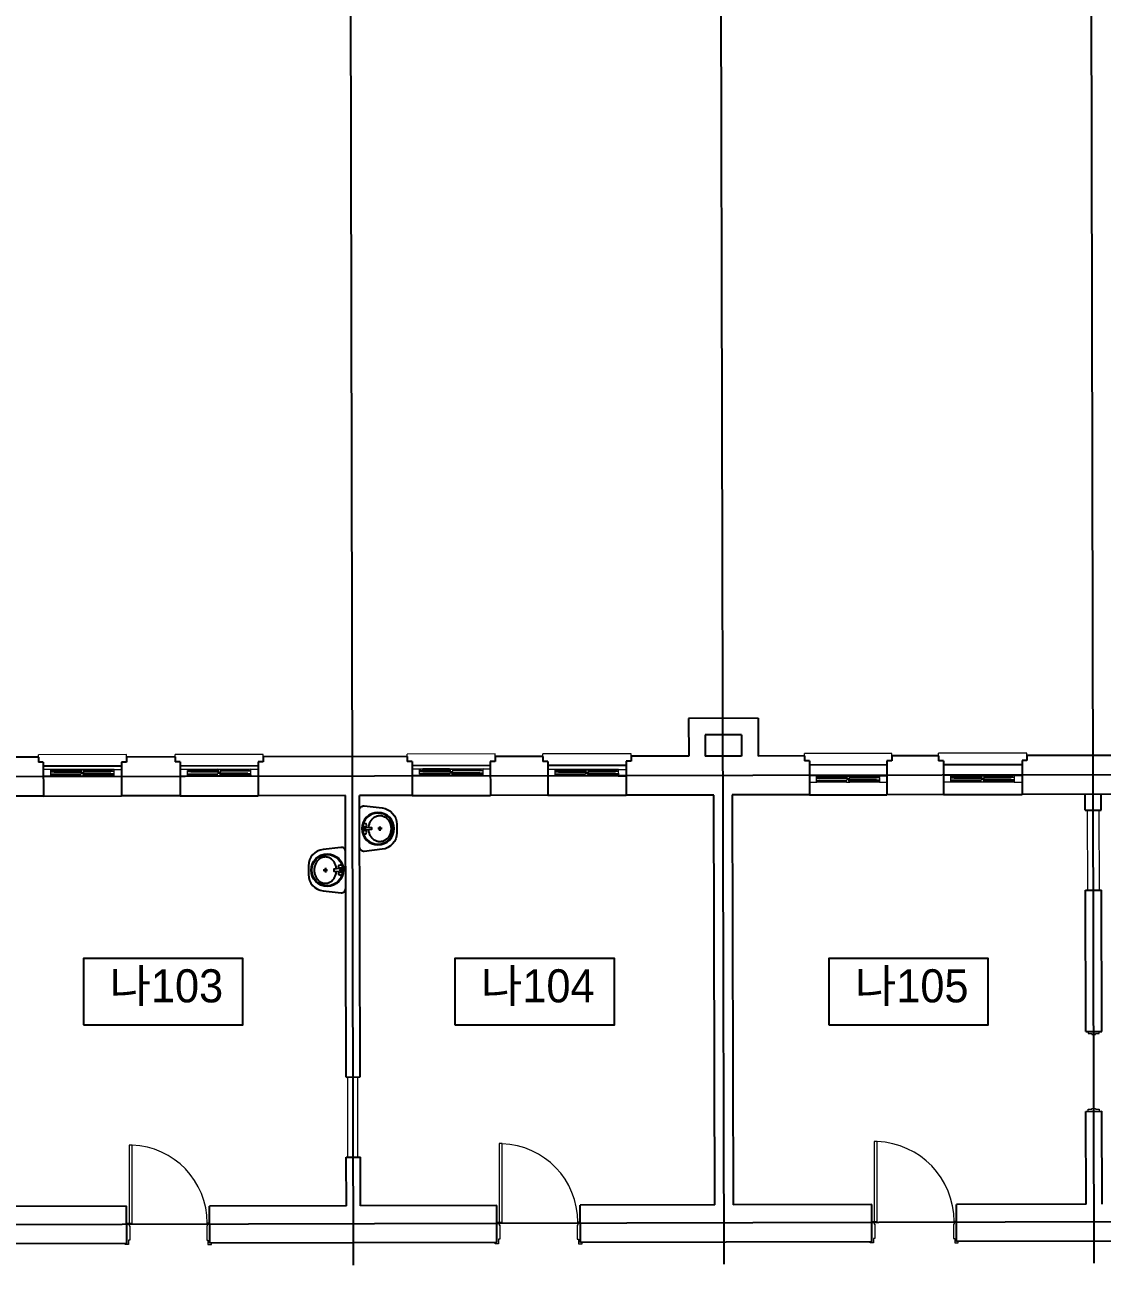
# Model space of a CAD drawing. Header units: millimetres. Extents: x 580267 to 706267, y 28800 to 115200.
# Drawn here: x 633833 to 646856, y 67920 to 82908 of the extents above; entities that cross this region are included whole.
import ezdxf
from ezdxf.enums import TextEntityAlignment as Align

# ---------------------------------------------------------------- set-up
doc = ezdxf.new("R2010")
doc.units = ezdxf.units.MM
doc.header["$LTSCALE"] = 5
for name, color, linetype, lineweight in [('ELE-1 (벽체 마감)', 3, 'Continuous', 9), ('ELE-2 (마감 창호)', 4, 'Continuous', 9), ('HAT-2', 8, 'Continuous', 0)]:
    doc.layers.add(name, color=color, linetype=linetype, lineweight=lineweight)
for name, color, linetype in [('text', 7, 'Continuous'), ('단면선', 2, 'Continuous'), ('입면', 7, 'Continuous'), ('입면선', 8, 'Continuous'), ('중심선', 1, 'Continuous')]:
    doc.layers.add(name, color=color, linetype=linetype)
doc.styles.get("Standard").update_dxf_attribs({"font": 'Gulim.ttf'})

# ---------------------------------------------------------------- blocks, each defined once
blk = doc.blocks.new('A$C26F80365')
at = {"layer": '입면선'}
for p, q in [((-25, 194), (25, 194)), ((-26, 0), (27, 0)), ((0, -27), (0, 26))]:
    blk.add_line(p, q, dxfattribs=at)
blk.add_lwpolyline([(-51, -205), (51, -205, 0.382162), (250, -27), (274, 189, 0.447008), (224, 245), (-224, 245, 0.447008), (-274, 189), (-250, -27, 0.382162)], format="xyb", close=True, dxfattribs=at)
blk.add_lwpolyline([(-25, 170), (-22, 170, -0.386916), (-18, 166), (-12, 101), (12, 101), (18, 166, -0.386916), (22, 170), (25, 170)], format="xyb", dxfattribs=at)
for centre, radius in [((0, 23), 196), ((0, 23), 188), ((-43, 182), 21.4), ((0, 182), 6.83), ((43, 182), 21.4), ((0, 0), 12.8)]:
    blk.add_circle(centre, radius, dxfattribs=at)
blk.add_rational_spline([(-15, 134), (-270, 114), (-135, -71), (0, -256), (135, -71), (270, 114), (15, 134)], [1, 0.527194519268, 1, 0.527194519268, 1, 0.527194519268, 1], degree=2, knots=[0, 0, 0, 0.333333, 0.333333, 0.666667, 0.666667, 1, 1, 1], dxfattribs=at)

msp = doc.modelspace()

# ---------------------------------------------------------------- linework, layer by layer
at = {"layer": 'ELE-1 (벽체 마감)'}
for p, q in [((646675.3, 73420), (646677.5, 72450)), ((646822.5, 72450.3), (646820.3, 73420.3)), ((637738.7, 69224.1), (637736.5, 70194)), ((637858.7, 69224.3), (637856.5, 70194.3))]:
    msp.add_line(p, q, dxfattribs=at)
at = {"layer": 'ELE-2 (마감 창호)'}
for p, q in [((634145.8, 73908.5), (634058.8, 73908.4)), ((634913.6, 73909.8), (634145.8, 73908.5)), ((634145.8, 73893.5), (634145.8, 73908.5)), ((634165.8, 73893.6), (634145.8, 73893.5)), ((634185.8, 73904.6), (634146.8, 73904.5)), ((634146.8, 73894.5), (634146.8, 73904.5)), ((634166.8, 73894.6), (634146.8, 73894.5)), ((634165.8, 73888.6), (634165.8, 73893.6)), ((634166.8, 73887.6), (634166.8, 73894.6)), ((634175.8, 73895.1), (634185.8, 73896.1)), ((634175.8, 73887.1), (634175.8, 73895.1)), ((634514.2, 73894.6), (634180.8, 73894.1)), ((634180.8, 73888.1), (634180.8, 73894.1)), ((634185.8, 73896.1), (634185.8, 73904.6)), ((634187.8, 73895.6), (634185.8, 73896.1)), ((634188.8, 73894.1), (634187.8, 73895.6)), ((634506.2, 73894.6), (634507.2, 73896.1)), ((634507.2, 73896.1), (634509.2, 73896.6)), ((634509.2, 73905.1), (634548.2, 73905.2)), ((634509.2, 73896.6), (634509.2, 73905.1)), ((634519.2, 73895.6), (634509.2, 73896.6)), ((634514.2, 73888.6), (634514.2, 73894.6)), ((634519.2, 73887.6), (634519.2, 73895.6)), ((634548.2, 73878.2), (634548.2, 73905.2)), ((634893.7, 73889.8), (634893.7, 73894.8)), ((634893.7, 73894.8), (634913.7, 73894.8)), ((634913.6, 73909.8), (635000.6, 73909.9)), ((634913.7, 73894.8), (634913.6, 73909.8)), ((635799, 73911.2), (635712, 73911.1)), ((636566.8, 73912.5), (635799, 73911.2)), ((635799, 73896.2), (635799, 73911.2)), ((635819, 73896.3), (635799, 73896.2)), ((635819, 73891.3), (635799, 73891.2)), ((635799.1, 73851.2), (635799, 73891.2)), ((635839, 73907.3), (635800, 73907.2)), ((635800, 73897.2), (635800, 73907.2)), ((635820, 73897.3), (635800, 73897.2)), ((635819, 73891.3), (635819, 73896.3)), ((635820, 73890.3), (635820, 73897.3)), ((635829, 73897.8), (635839, 73898.8)), ((635829, 73889.8), (635829, 73897.8)), ((636167.4, 73897.3), (635834, 73896.8)), ((635834, 73890.8), (635834, 73896.8)), ((636167.4, 73891.3), (635834, 73890.8)), ((635839, 73898.8), (635839, 73907.3)), ((635841, 73898.3), (635839, 73898.8)), ((635842, 73896.8), (635841, 73898.3)), ((635842, 73890.8), (635841, 73889.3)), ((636159.4, 73897.3), (636160.4, 73898.8)), ((636159.4, 73891.3), (636160.4, 73889.8)), ((636160.4, 73898.8), (636162.4, 73899.3)), ((636162.4, 73907.8), (636201.4, 73907.9)), ((636162.4, 73899.3), (636162.4, 73907.8)), ((636172.4, 73898.3), (636162.4, 73899.3)), ((636167.4, 73891.3), (636167.4, 73897.3)), ((636172.4, 73890.3), (636172.4, 73898.3)), ((636201.4, 73880.9), (636201.4, 73907.9)), ((636546.9, 73897.4), (636566.9, 73897.5)), ((636546.9, 73892.4), (636546.9, 73897.4)), ((636546.9, 73892.4), (636566.9, 73892.5)), ((636566.8, 73912.5), (636653.8, 73912.6)), ((636566.9, 73897.5), (636566.8, 73912.5)), ((636566.9, 73852.5), (636566.9, 73892.5)), ((638604.1, 73915.8), (638517.1, 73915.6)), ((639371.9, 73917), (638604.1, 73915.8)), ((638604.1, 73900.8), (638604.1, 73915.8)), ((638624.1, 73900.8), (638604.1, 73900.8)), ((638604.2, 73855.8), (638604.1, 73895.8)), ((638624.1, 73895.8), (638604.1, 73895.8)), ((638644.1, 73911.9), (638605.1, 73911.8)), ((638605.1, 73901.8), (638605.1, 73911.8)), ((638625.1, 73901.8), (638605.1, 73901.8)), ((638605.1, 73884.8), (638605.1, 73894.8)), ((638625.1, 73894.8), (638605.1, 73894.8)), ((638624.1, 73895.8), (638624.1, 73900.8)), ((638625.1, 73894.8), (638625.1, 73901.8)), ((638634.1, 73902.3), (638644.1, 73903.4)), ((638634.1, 73894.3), (638634.1, 73902.3)), ((638644.1, 73893.4), (638634.1, 73894.3)), ((638972.5, 73901.9), (638639.1, 73901.3)), ((638639.1, 73895.3), (638639.1, 73901.3)), ((638972.5, 73895.9), (638639.1, 73895.3)), ((638644.1, 73903.4), (638644.1, 73911.9)), ((638646.1, 73902.9), (638644.1, 73903.4)), ((638646.1, 73893.9), (638644.1, 73893.4)), ((638644.1, 73884.9), (638644.1, 73893.4)), ((638647.1, 73901.4), (638646.1, 73902.9)), ((638647.1, 73895.4), (638646.1, 73893.9)), ((638964.5, 73901.9), (638965.5, 73903.4)), ((638964.5, 73895.9), (638965.5, 73894.4)), ((638965.5, 73903.4), (638967.5, 73903.9)), ((638965.5, 73894.4), (638967.5, 73893.9)), ((638967.5, 73903.9), (638967.4, 73912.4)), ((638967.4, 73912.4), (639006.4, 73912.4)), ((638977.5, 73902.9), (638967.5, 73903.9)), ((638977.5, 73894.9), (638967.5, 73893.9)), ((638967.5, 73885.4), (638967.5, 73893.9)), ((638972.5, 73895.9), (638972.5, 73901.9)), ((638977.5, 73894.9), (638977.5, 73902.9)), ((639006.5, 73885.4), (639006.4, 73912.4)), ((639352, 73897), (639351.9, 73902)), ((639351.9, 73902), (639371.9, 73902)), ((639352, 73897), (639372, 73897)), ((639371.9, 73917), (639458.9, 73917.2)), ((639371.9, 73902), (639371.9, 73917)), ((639372, 73857), (639372, 73897)), ((640243.3, 73908.5), (640156.3, 73908.3)), ((641011.1, 73909.7), (640243.3, 73908.5)), ((640243.3, 73893.5), (640243.3, 73908.5)), ((640263.3, 73893.5), (640243.3, 73893.5)), ((640244.3, 73894.5), (640244.3, 73904.5)), ((640283.3, 73904.5), (640244.3, 73904.5)), ((640264.3, 73894.5), (640244.3, 73894.5)), ((640263.3, 73888.5), (640263.3, 73893.5)), ((640264.3, 73887.5), (640264.3, 73894.5)), ((640273.3, 73895), (640283.3, 73896)), ((640273.3, 73887), (640273.3, 73895)), ((640611.7, 73894.5), (640278.3, 73894)), ((640278.3, 73888), (640278.3, 73894)), ((640283.3, 73896), (640283.3, 73904.5)), ((640285.3, 73895.5), (640283.3, 73896)), ((640286.3, 73894), (640285.3, 73895.5)), ((640603.7, 73894.5), (640604.7, 73896)), ((640604.7, 73896), (640606.7, 73896.5)), ((640606.6, 73905), (640645.6, 73905.1)), ((640606.7, 73896.5), (640606.6, 73905)), ((640616.7, 73895.6), (640606.7, 73896.5)), ((640611.7, 73888.5), (640611.7, 73894.5)), ((640616.7, 73887.6), (640616.7, 73895.6)), ((640645.7, 73878.1), (640645.6, 73905.1)), ((640991.1, 73889.7), (640991.1, 73894.7)), ((640991.1, 73894.7), (641011.1, 73894.7)), ((641011.1, 73909.7), (641098.1, 73909.8)), ((641011.1, 73894.7), (641011.1, 73909.7)), ((634150.9, 73828.5), (634058.9, 73828.4)), ((634165.8, 73888.6), (634145.8, 73888.5)), ((634145.9, 73848.5), (634145.8, 73888.5)), ((634165.9, 73848.6), (634145.9, 73848.5)), ((634165.9, 73843.6), (634145.9, 73843.5)), ((634145.9, 73831.5), (634145.9, 73843.5)), ((634150.9, 73831.5), (634145.9, 73831.5)), ((634166.8, 73887.6), (634146.8, 73887.5)), ((634146.8, 73877.5), (634146.8, 73887.5)), ((634185.8, 73877.6), (634146.8, 73877.5)), ((634150.9, 73828.5), (634150.9, 73831.5)), ((634908.8, 73829.8), (634150.9, 73828.5)), ((634165.9, 73843.6), (634165.9, 73848.6)), ((634185.8, 73886.1), (634175.8, 73887.1)), ((634514.2, 73888.6), (634180.8, 73888.1)), ((634187.8, 73886.6), (634185.8, 73886.1)), ((634185.8, 73877.6), (634185.8, 73886.1)), ((634188.8, 73888.1), (634187.8, 73886.6)), ((634506.2, 73888.6), (634507.2, 73887.1)), ((634507.2, 73887.1), (634509.2, 73886.6)), ((634519.2, 73887.6), (634509.2, 73886.6)), ((634509.2, 73878.1), (634509.2, 73886.6)), ((634509.2, 73878.1), (634548.2, 73878.2)), ((634549.2, 73860.2), (634510.2, 73860.1)), ((634549.2, 73860.2), (634510.2, 73860.1)), ((634510.3, 73833.1), (634510.2, 73860.1)), ((634510.3, 73833.1), (634549.3, 73833.2)), ((634539.3, 73850.7), (634549.3, 73851.7)), ((634539.3, 73842.7), (634539.3, 73850.7)), ((634549.3, 73841.7), (634539.3, 73842.7)), ((634877.7, 73850.2), (634544.3, 73849.7)), ((634544.3, 73843.7), (634544.3, 73849.7)), ((634877.7, 73844.2), (634544.3, 73843.7)), ((634549.3, 73851.7), (634549.2, 73860.2)), ((634551.3, 73851.2), (634549.3, 73851.7)), ((634551.3, 73842.2), (634549.3, 73841.7)), ((634549.3, 73833.2), (634549.3, 73841.7)), ((634552.3, 73849.7), (634551.3, 73851.2)), ((634552.3, 73843.7), (634551.3, 73842.2)), ((634870.7, 73850.2), (634871.7, 73851.7)), ((634870.7, 73844.2), (634871.7, 73842.7)), ((634871.7, 73851.7), (634873.7, 73852.2)), ((634871.7, 73842.7), (634873.7, 73842.2)), ((634873.7, 73860.7), (634912.7, 73860.8)), ((634873.7, 73852.2), (634873.7, 73860.7)), ((634883.7, 73851.2), (634873.7, 73852.2)), ((634873.7, 73842.2), (634883.7, 73843.2)), ((634873.8, 73833.7), (634873.7, 73842.2)), ((634912.8, 73833.8), (634873.8, 73833.7)), ((634878.7, 73844.2), (634878.7, 73850.2)), ((634883.7, 73843.2), (634883.7, 73851.2)), ((634892.7, 73843.8), (634892.7, 73850.8)), ((634892.7, 73850.8), (634912.7, 73850.8)), ((634892.7, 73843.8), (634912.7, 73843.8)), ((634893.7, 73889.8), (634913.7, 73889.8)), ((634893.7, 73844.8), (634893.7, 73849.8)), ((634893.7, 73849.8), (634913.7, 73849.8)), ((634893.7, 73844.8), (634913.7, 73844.8)), ((634908.8, 73829.8), (634908.8, 73832.8)), ((634908.8, 73832.8), (634913.8, 73832.8)), ((634908.8, 73829.8), (635000.8, 73829.9)), ((634912.7, 73850.8), (634912.7, 73860.8)), ((634912.8, 73833.8), (634912.7, 73843.8)), ((634913.7, 73849.8), (634913.7, 73889.8)), ((634913.8, 73832.8), (634913.7, 73844.8)), ((635804.1, 73831.2), (635712.1, 73831.1)), ((635819.1, 73851.3), (635799.1, 73851.2)), ((635819.1, 73846.3), (635799.1, 73846.2)), ((635799.1, 73834.2), (635799.1, 73846.2)), ((635804.1, 73834.2), (635799.1, 73834.2)), ((635820, 73890.3), (635800, 73890.2)), ((635800, 73880.2), (635800, 73890.2)), ((635839, 73880.3), (635800, 73880.2)), ((635804.1, 73831.2), (635804.1, 73834.2)), ((636562, 73832.5), (635804.1, 73831.2)), ((635819.1, 73846.3), (635819.1, 73851.3)), ((635839, 73888.8), (635829, 73889.8)), ((635841, 73889.3), (635839, 73888.8)), ((635839, 73880.3), (635839, 73888.8)), ((636160.4, 73889.8), (636162.4, 73889.3)), ((636172.4, 73890.3), (636162.4, 73889.3)), ((636162.4, 73880.8), (636162.4, 73889.3)), ((636162.4, 73880.8), (636201.4, 73880.9)), ((636202.4, 73862.9), (636163.4, 73862.8)), ((636202.4, 73862.9), (636163.4, 73862.8)), ((636163.5, 73835.8), (636163.4, 73862.8)), ((636163.5, 73835.8), (636202.5, 73835.9)), ((636192.4, 73853.4), (636202.4, 73854.4)), ((636192.5, 73845.4), (636192.4, 73853.4)), ((636202.5, 73844.4), (636192.5, 73845.4)), ((636530.9, 73852.9), (636197.5, 73852.4)), ((636197.5, 73846.4), (636197.5, 73852.4)), ((636530.9, 73846.9), (636197.5, 73846.4)), ((636202.4, 73854.4), (636202.4, 73862.9)), ((636204.4, 73853.9), (636202.4, 73854.4)), ((636204.5, 73844.9), (636202.5, 73844.4)), ((636202.5, 73835.9), (636202.5, 73844.4)), ((636205.5, 73852.4), (636204.4, 73853.9)), ((636205.5, 73846.4), (636204.5, 73844.9)), ((636523.9, 73852.9), (636524.9, 73854.4)), ((636523.9, 73846.9), (636524.9, 73845.4)), ((636524.9, 73854.4), (636526.9, 73854.9)), ((636524.9, 73845.4), (636526.9, 73844.9)), ((636526.9, 73863.4), (636565.9, 73863.5)), ((636526.9, 73854.9), (636526.9, 73863.4)), ((636536.9, 73853.9), (636526.9, 73854.9)), ((636526.9, 73844.9), (636536.9, 73845.9)), ((636527, 73836.4), (636526.9, 73844.9)), ((636566, 73836.5), (636527, 73836.4)), ((636531.9, 73846.9), (636531.9, 73852.9)), ((636536.9, 73845.9), (636536.9, 73853.9)), ((636545.9, 73853.4), (636565.9, 73853.5)), ((636545.9, 73846.4), (636545.9, 73853.4)), ((636545.9, 73846.4), (636565.9, 73846.5)), ((636546.9, 73852.4), (636566.9, 73852.5)), ((636546.9, 73847.4), (636546.9, 73852.4)), ((636546.9, 73847.4), (636566.9, 73847.5)), ((636562, 73832.5), (636562, 73835.5)), ((636562, 73835.5), (636567, 73835.5)), ((636562, 73832.5), (636654, 73832.6)), ((636565.9, 73853.5), (636565.9, 73863.5)), ((636566, 73836.5), (636565.9, 73846.5)), ((636567, 73835.5), (636566.9, 73847.5)), ((638609.2, 73835.8), (638517.2, 73835.6)), ((638624.2, 73855.8), (638604.2, 73855.8)), ((638604.2, 73838.8), (638604.2, 73850.8)), ((638624.2, 73850.8), (638604.2, 73850.8)), ((638609.2, 73838.8), (638604.2, 73838.8)), ((638644.1, 73884.9), (638605.1, 73884.8)), ((638609.2, 73835.8), (638609.2, 73838.8)), ((639367, 73837), (638609.2, 73835.8)), ((638624.2, 73850.8), (638624.2, 73855.8)), ((638967.5, 73885.4), (639006.5, 73885.4)), ((638968.6, 73840.4), (638968.5, 73867.4)), ((639007.5, 73867.4), (638968.5, 73867.4)), ((639007.5, 73867.4), (638968.5, 73867.4)), ((638968.6, 73840.4), (639007.6, 73840.4)), ((638997.5, 73857.9), (639007.5, 73858.9)), ((638997.5, 73849.9), (638997.5, 73857.9)), ((639007.5, 73848.9), (638997.5, 73849.9)), ((639336, 73857.5), (639002.5, 73856.9)), ((639002.5, 73850.9), (639002.5, 73856.9)), ((639336, 73851.5), (639002.5, 73850.9)), ((639007.5, 73858.9), (639007.5, 73867.4)), ((639009.5, 73858.4), (639007.5, 73858.9)), ((639009.5, 73849.4), (639007.5, 73848.9)), ((639007.6, 73840.4), (639007.5, 73848.9)), ((639010.5, 73856.9), (639009.5, 73858.4)), ((639010.5, 73850.9), (639009.5, 73849.4)), ((639329, 73857.5), (639330, 73859)), ((639329, 73851.5), (639330, 73850)), ((639330, 73859), (639332, 73859.5)), ((639330, 73850), (639332, 73849.5)), ((639332, 73859.5), (639332, 73868)), ((639332, 73868), (639371, 73868)), ((639342, 73858.5), (639332, 73859.5)), ((639332, 73849.5), (639342, 73850.5)), ((639332, 73841), (639332, 73849.5)), ((639371, 73841), (639332, 73841)), ((639337, 73851.5), (639337, 73857.5)), ((639342, 73850.5), (639342, 73858.5)), ((639351, 73851), (639351, 73858)), ((639351, 73858), (639371, 73858)), ((639351, 73851), (639371, 73851)), ((639352, 73852), (639352, 73857)), ((639352, 73857), (639372, 73857)), ((639352, 73852), (639372, 73852)), ((639367, 73837), (639367, 73840)), ((639367, 73840), (639372, 73840)), ((639367, 73837), (639459, 73837.2)), ((639371, 73858), (639371, 73868)), ((639371, 73841), (639371, 73851)), ((639372, 73840), (639372, 73852)), ((640248.4, 73828.5), (640156.4, 73828.3)), ((640243.4, 73848.5), (640243.3, 73888.5)), ((640263.3, 73888.5), (640243.3, 73888.5)), ((640263.4, 73848.5), (640243.4, 73848.5)), ((640243.4, 73831.5), (640243.4, 73843.5)), ((640263.4, 73843.5), (640243.4, 73843.5)), ((640248.4, 73831.5), (640243.4, 73831.5)), ((640244.3, 73877.5), (640244.3, 73887.5)), ((640264.3, 73887.5), (640244.3, 73887.5)), ((640283.3, 73877.5), (640244.3, 73877.5)), ((640248.4, 73828.5), (640248.4, 73831.5)), ((641006.2, 73829.7), (640248.4, 73828.5)), ((640263.4, 73843.5), (640263.4, 73848.5)), ((640283.3, 73886), (640273.3, 73887)), ((640611.7, 73888.5), (640278.3, 73888)), ((640285.3, 73886.5), (640283.3, 73886)), ((640283.3, 73877.5), (640283.3, 73886)), ((640286.3, 73888), (640285.3, 73886.5)), ((640603.7, 73888.5), (640604.7, 73887)), ((640604.7, 73887), (640606.7, 73886.5)), ((640616.7, 73887.6), (640606.7, 73886.5)), ((640606.7, 73878), (640606.7, 73886.5)), ((640606.7, 73878), (640645.7, 73878.1)), ((640646.7, 73860.1), (640607.7, 73860)), ((640646.7, 73860.1), (640607.7, 73860)), ((640607.8, 73833), (640607.7, 73860)), ((640607.8, 73833), (640646.8, 73833.1)), ((640636.7, 73850.6), (640646.7, 73851.6)), ((640636.7, 73842.6), (640636.7, 73850.6)), ((640646.7, 73841.6), (640636.7, 73842.6)), ((640975.2, 73850.1), (640641.7, 73849.6)), ((640641.7, 73843.6), (640641.7, 73849.6)), ((640975.2, 73844.1), (640641.7, 73843.6)), ((640646.7, 73851.6), (640646.7, 73860.1)), ((640648.7, 73851.1), (640646.7, 73851.6)), ((640648.7, 73842.1), (640646.7, 73841.6)), ((640646.8, 73833.1), (640646.7, 73841.6)), ((640649.7, 73849.6), (640648.7, 73851.1)), ((640649.7, 73843.6), (640648.7, 73842.1)), ((640968.2, 73850.1), (640969.2, 73851.6)), ((640968.2, 73844.1), (640969.2, 73842.6)), ((640969.2, 73851.6), (640971.2, 73852.1)), ((640969.2, 73842.6), (640971.2, 73842.1)), ((640971.2, 73860.6), (641010.2, 73860.7)), ((640971.2, 73852.1), (640971.2, 73860.6)), ((640981.2, 73851.1), (640971.2, 73852.1)), ((640971.2, 73842.1), (640981.2, 73843.1)), ((640971.2, 73833.6), (640971.2, 73842.1)), ((641010.2, 73833.7), (640971.2, 73833.6)), ((640976.2, 73844.1), (640976.2, 73850.1)), ((640981.2, 73843.1), (640981.2, 73851.1)), ((640990.2, 73843.7), (640990.2, 73850.7)), ((640990.2, 73850.7), (641010.2, 73850.7)), ((640990.2, 73843.7), (641010.2, 73843.7)), ((640991.1, 73889.7), (641011.1, 73889.7)), ((640991.2, 73844.7), (640991.2, 73849.7)), ((640991.2, 73849.7), (641011.2, 73849.7)), ((640991.2, 73844.7), (641011.2, 73844.7)), ((641006.2, 73829.7), (641006.2, 73832.7)), ((641006.2, 73832.7), (641011.2, 73832.7)), ((641006.2, 73829.7), (641098.2, 73829.8)), ((641010.2, 73850.7), (641010.2, 73860.7)), ((641010.2, 73833.7), (641010.2, 73843.7)), ((641011.2, 73849.7), (641011.1, 73889.7)), ((641011.2, 73832.7), (641011.2, 73844.7)), ((643401.4, 73833.6), (643314.4, 73833.4)), ((643406.6, 73753.6), (643314.6, 73753.4)), ((644169.3, 73834.8), (643401.4, 73833.6)), ((643401.5, 73818.6), (643401.4, 73833.6)), ((643421.5, 73818.6), (643401.5, 73818.6)), ((643401.5, 73773.6), (643401.5, 73813.6)), ((643421.5, 73813.6), (643401.5, 73813.6)), ((643421.5, 73773.6), (643401.5, 73773.6)), ((643401.6, 73756.6), (643401.6, 73768.6)), ((643421.6, 73768.6), (643401.6, 73768.6)), ((643406.6, 73756.6), (643401.6, 73756.6)), ((643441.5, 73829.7), (643402.5, 73829.6)), ((643402.5, 73819.6), (643402.5, 73829.6)), ((643422.5, 73819.6), (643402.5, 73819.6)), ((643402.5, 73802.6), (643402.5, 73812.6)), ((643422.5, 73812.6), (643402.5, 73812.6)), ((643441.5, 73802.7), (643402.5, 73802.6)), ((643406.6, 73753.6), (643406.6, 73756.6)), ((644164.4, 73754.8), (643406.6, 73753.6)), ((643421.5, 73813.6), (643421.5, 73818.6)), ((643421.6, 73768.6), (643421.5, 73773.6)), ((643422.5, 73812.6), (643422.5, 73819.6)), ((643431.5, 73820.1), (643441.5, 73821.2)), ((643431.5, 73812.1), (643431.5, 73820.1)), ((643441.5, 73811.2), (643431.5, 73812.1)), ((643769.8, 73819.7), (643436.5, 73819.1)), ((643436.5, 73813.1), (643436.5, 73819.1)), ((643769.8, 73813.7), (643436.5, 73813.1)), ((643441.5, 73821.2), (643441.5, 73829.7)), ((643443.5, 73820.7), (643441.5, 73821.2)), ((643443.5, 73811.7), (643441.5, 73811.2)), ((643441.5, 73802.7), (643441.5, 73811.2)), ((643444.5, 73819.2), (643443.5, 73820.7)), ((643444.5, 73813.2), (643443.5, 73811.7)), ((643761.8, 73819.7), (643762.8, 73821.2)), ((643761.8, 73813.7), (643762.8, 73812.2)), ((643762.8, 73821.2), (643764.8, 73821.7)), ((643762.8, 73812.2), (643764.8, 73811.7)), ((643764.8, 73821.7), (643764.8, 73830.2)), ((643764.8, 73830.2), (643803.8, 73830.2)), ((643774.8, 73820.7), (643764.8, 73821.7)), ((643774.8, 73812.7), (643764.8, 73811.7)), ((643764.9, 73803.2), (643764.8, 73811.7)), ((643764.9, 73803.2), (643803.9, 73803.2)), ((643765.9, 73758.2), (643765.9, 73785.2)), ((643804.9, 73785.2), (643765.9, 73785.2)), ((643804.9, 73785.2), (643765.9, 73785.2)), ((643765.9, 73758.2), (643804.9, 73758.2)), ((643769.8, 73813.7), (643769.8, 73819.7)), ((643774.8, 73812.7), (643774.8, 73820.7)), ((643794.9, 73775.7), (643804.9, 73776.7)), ((643794.9, 73767.7), (643794.9, 73775.7)), ((643804.9, 73766.7), (643794.9, 73767.7)), ((644133.4, 73775.3), (643799.9, 73774.7)), ((643799.9, 73768.7), (643799.9, 73774.7)), ((644133.4, 73769.3), (643799.9, 73768.7)), ((643803.9, 73803.2), (643803.8, 73830.2)), ((643804.9, 73776.7), (643804.9, 73785.2)), ((643806.9, 73776.2), (643804.9, 73776.7)), ((643806.9, 73767.2), (643804.9, 73766.7)), ((643804.9, 73758.2), (643804.9, 73766.7)), ((643807.9, 73774.7), (643806.9, 73776.2)), ((643807.9, 73768.7), (643806.9, 73767.2)), ((644126.4, 73775.3), (644127.4, 73776.8)), ((644126.4, 73769.3), (644127.4, 73767.8)), ((644127.4, 73776.8), (644129.4, 73777.3)), ((644127.4, 73767.8), (644129.4, 73767.3)), ((644129.4, 73777.3), (644129.4, 73785.8)), ((644129.4, 73785.8), (644168.4, 73785.8)), ((644139.4, 73776.3), (644129.4, 73777.3)), ((644129.4, 73767.3), (644139.4, 73768.3)), ((644129.4, 73758.8), (644129.4, 73767.3)), ((644168.4, 73758.8), (644129.4, 73758.8)), ((644134.4, 73769.3), (644134.4, 73775.3)), ((644139.4, 73768.3), (644139.4, 73776.3)), ((644148.4, 73768.8), (644148.4, 73775.8)), ((644148.4, 73775.8), (644168.4, 73775.8)), ((644148.4, 73768.8), (644168.4, 73768.8)), ((644149.3, 73814.8), (644149.3, 73819.8)), ((644149.3, 73819.8), (644169.3, 73819.8)), ((644149.3, 73814.8), (644169.3, 73814.8)), ((644149.4, 73769.8), (644149.4, 73774.8)), ((644149.4, 73774.8), (644169.4, 73774.8)), ((644149.4, 73769.8), (644169.4, 73769.8)), ((644164.4, 73754.8), (644164.4, 73757.8)), ((644164.4, 73757.8), (644169.4, 73757.8)), ((644164.4, 73754.8), (644256.4, 73755)), ((644168.4, 73775.8), (644168.4, 73785.8)), ((644168.4, 73758.8), (644168.4, 73768.8)), ((644169.3, 73834.8), (644256.3, 73835)), ((644169.3, 73819.8), (644169.3, 73834.8)), ((644169.4, 73774.8), (644169.3, 73814.8)), ((644169.4, 73757.8), (644169.4, 73769.8)), ((645028, 73836.2), (644941, 73836.1)), ((645033.1, 73756.2), (644941.1, 73756.1)), ((645795.8, 73837.5), (645028, 73836.2)), ((645028, 73821.2), (645028, 73836.2)), ((645048, 73821.3), (645028, 73821.2)), ((645048, 73816.3), (645028, 73816.2)), ((645028.1, 73776.2), (645028, 73816.2)), ((645048.1, 73776.3), (645028.1, 73776.2)), ((645048.1, 73771.3), (645028.1, 73771.2)), ((645028.1, 73759.2), (645028.1, 73771.2)), ((645033.1, 73759.2), (645028.1, 73759.2)), ((645068, 73832.3), (645029, 73832.2)), ((645029, 73822.2), (645029, 73832.2)), ((645049, 73822.3), (645029, 73822.2)), ((645049, 73815.3), (645029, 73815.2)), ((645029, 73805.2), (645029, 73815.2)), ((645068, 73805.3), (645029, 73805.2)), ((645033.1, 73756.2), (645033.1, 73759.2)), ((645791, 73757.5), (645033.1, 73756.2)), ((645048, 73816.3), (645048, 73821.3)), ((645048.1, 73771.3), (645048.1, 73776.3)), ((645049, 73815.3), (645049, 73822.3)), ((645058, 73822.8), (645068, 73823.8)), ((645058, 73814.8), (645058, 73822.8)), ((645068, 73813.8), (645058, 73814.8)), ((645396.4, 73822.3), (645063, 73821.8)), ((645063, 73815.8), (645063, 73821.8)), ((645396.4, 73816.3), (645063, 73815.8)), ((645068, 73823.8), (645068, 73832.3)), ((645070, 73823.3), (645068, 73823.8)), ((645070, 73814.3), (645068, 73813.8)), ((645068, 73805.3), (645068, 73813.8)), ((645071, 73821.8), (645070, 73823.3)), ((645071, 73815.8), (645070, 73814.3)), ((645388.4, 73822.3), (645389.4, 73823.8)), ((645388.4, 73816.3), (645389.4, 73814.8)), ((645389.4, 73823.8), (645391.4, 73824.3)), ((645389.4, 73814.8), (645391.4, 73814.3)), ((645391.4, 73832.8), (645430.4, 73832.9)), ((645391.4, 73824.3), (645391.4, 73832.8)), ((645401.4, 73823.3), (645391.4, 73824.3)), ((645401.4, 73815.3), (645391.4, 73814.3)), ((645391.4, 73805.8), (645391.4, 73814.3)), ((645391.4, 73805.8), (645430.4, 73805.9)), ((645431.4, 73787.9), (645392.4, 73787.8)), ((645431.4, 73787.9), (645392.4, 73787.8)), ((645392.5, 73760.8), (645392.4, 73787.8)), ((645392.5, 73760.8), (645431.5, 73760.9)), ((645396.4, 73816.3), (645396.4, 73822.3)), ((645401.4, 73815.3), (645401.4, 73823.3)), ((645421.4, 73778.4), (645431.4, 73779.4)), ((645421.5, 73770.4), (645421.4, 73778.4)), ((645431.5, 73769.4), (645421.5, 73770.4)), ((645759.9, 73777.9), (645426.4, 73777.4)), ((645426.5, 73771.4), (645426.4, 73777.4)), ((645759.9, 73771.9), (645426.5, 73771.4)), ((645430.4, 73805.9), (645430.4, 73832.9)), ((645431.4, 73779.4), (645431.4, 73787.9)), ((645433.4, 73778.9), (645431.4, 73779.4)), ((645433.5, 73769.9), (645431.5, 73769.4)), ((645431.5, 73760.9), (645431.5, 73769.4)), ((645434.4, 73777.4), (645433.4, 73778.9)), ((645434.5, 73771.4), (645433.5, 73769.9)), ((645752.9, 73777.9), (645753.9, 73779.4)), ((645752.9, 73771.9), (645753.9, 73770.4)), ((645753.9, 73779.4), (645755.9, 73779.9)), ((645753.9, 73770.4), (645755.9, 73769.9)), ((645755.9, 73788.4), (645794.9, 73788.5)), ((645755.9, 73779.9), (645755.9, 73788.4)), ((645765.9, 73778.9), (645755.9, 73779.9)), ((645755.9, 73769.9), (645765.9, 73770.9)), ((645756, 73761.4), (645755.9, 73769.9)), ((645795, 73761.5), (645756, 73761.4)), ((645760.9, 73771.9), (645760.9, 73777.9)), ((645765.9, 73770.9), (645765.9, 73778.9)), ((645774.9, 73778.4), (645794.9, 73778.5)), ((645774.9, 73771.4), (645774.9, 73778.4)), ((645774.9, 73771.4), (645794.9, 73771.5)), ((645775.9, 73822.4), (645795.9, 73822.5)), ((645775.9, 73817.4), (645775.9, 73822.4)), ((645775.9, 73817.4), (645795.9, 73817.5)), ((645775.9, 73777.4), (645795.9, 73777.5)), ((645775.9, 73772.4), (645775.9, 73777.4)), ((645775.9, 73772.4), (645795.9, 73772.5)), ((645791, 73757.5), (645791, 73760.5)), ((645791, 73760.5), (645796, 73760.5)), ((645791, 73757.5), (645883, 73757.6)), ((645794.9, 73778.5), (645794.9, 73788.5)), ((645795, 73761.5), (645794.9, 73771.5)), ((645795.8, 73837.5), (645882.8, 73837.6)), ((645795.9, 73822.5), (645795.8, 73837.5)), ((645795.9, 73777.5), (645795.9, 73817.5)), ((645796, 73760.5), (645795.9, 73772.5)), ((646686.3, 70744), (646686.3, 70720)), ((646821.3, 70719), (646821.2, 70744.4)), ((646686.3, 70720), (646731.3, 70720)), ((646731.3, 70720), (646731.3, 70709)), ((646731.3, 70709), (646773.3, 70709)), ((646773.3, 70709), (646773.3, 70719)), ((646773.3, 70719), (646821.3, 70719)), ((646686.3, 69779.1), (646686.3, 69803.5)), ((646686.3, 69803.5), (646731.3, 69803.5)), ((646731.3, 69803.5), (646731.3, 69814.5)), ((646731.3, 69814.5), (646773.3, 69814.5)), ((646773.3, 69814.5), (646773.3, 69804.5)), ((646773.3, 69804.5), (646821.3, 69804.5)), ((646821.3, 69804.5), (646821.2, 69779.1)), ((635065, 68429.3), (635095, 68429.3)), ((635095, 68429.3), (635095, 68394.3)), ((635095, 68394.3), (635101, 68394.3)), ((635101, 68394.3), (635101, 68224.3)), ((636037.5, 68394.3), (636031.5, 68394.3)), ((636031.5, 68394.3), (636031.5, 68224.3)), ((636067.5, 68429.3), (636037.5, 68429.3)), ((636037.5, 68429.3), (636037.5, 68394.3)), ((639537.4, 68439.3), (639568, 68439.3)), ((639568, 68439.3), (639568, 68404.3)), ((639568, 68404.3), (639574, 68404.3)), ((639574, 68404.3), (639574, 68234.3)), ((640517.5, 68404.3), (640511.5, 68404.3)), ((640511.5, 68404.3), (640511.5, 68234.3)), ((640547.5, 68439.3), (640517.5, 68439.3)), ((640517.5, 68439.3), (640517.5, 68404.3)), ((644070.4, 68449.5), (644101, 68449.5)), ((644101, 68449.5), (644101, 68414.5)), ((644101, 68414.5), (644107, 68414.5)), ((644107, 68414.5), (644107, 68244.5)), ((645065.4, 68414.5), (645059.4, 68414.5)), ((645059.4, 68414.5), (645059.4, 68244.5)), ((645095.4, 68449.5), (645065.4, 68449.5)), ((645065.4, 68449.5), (645065.4, 68414.5)), ((635101, 68224.3), (635087, 68224.3)), ((635087, 68224.3), (635087, 68169.3)), ((636031.5, 68224.3), (636045.5, 68224.3)), ((636045.5, 68224.3), (636045.5, 68169.3)), ((639574, 68234.3), (639560, 68234.3)), ((639560, 68234.3), (639560, 68179.3)), ((640511.5, 68234.3), (640525.5, 68234.3)), ((640525.5, 68234.3), (640525.5, 68179.3)), ((640568.5, 68179.3), (640568.4, 68195.4)), ((644050, 68189.5), (644050, 68203.2)), ((644107, 68244.5), (644093, 68244.5)), ((644093, 68244.5), (644093, 68189.5)), ((645059.4, 68244.5), (645073.4, 68244.5)), ((645073.4, 68244.5), (645073.4, 68189.5)), ((645116.4, 68189.5), (645116.4, 68205.6)), ((635044, 68169.3), (635044, 68183)), ((635087, 68169.3), (635044, 68169.3)), ((636045.5, 68169.3), (636088.5, 68169.3)), ((636088.5, 68169.3), (636088.4, 68185.4)), ((639517, 68179.3), (639517, 68193)), ((639560, 68179.3), (639517, 68179.3)), ((640525.5, 68179.3), (640568.5, 68179.3)), ((644093, 68189.5), (644050, 68189.5)), ((645073.4, 68189.5), (645116.4, 68189.5))]:
    msp.add_line(p, q, dxfattribs=at)
for points in [[(644136, 68449.5), (644135.9, 69413.9), (644100.9, 69413.9), (644101, 68449.5), (644136, 68449.5)], [(635095, 68429.3), (635130, 68429.3), (635130, 69371.8), (635095, 69371.8), (635095, 68429.3)], [(639603, 68439.3), (639603, 69388.8), (639568, 69388.8), (639568, 68439.3), (639603, 68439.3)]]:
    msp.add_lwpolyline(points, dxfattribs=at)
for centre, radius, start, end in [((644101, 68449.5), 964.5, 89.99707, 90), ((644101, 68449.5), 964.5, 0.00293, 87.92322), ((635095, 68429.3), 942.5, 0, 87.87173), ((639568, 68439.3), 949.5, 89.6707, 90), ((639568, 68439.3), 949.5, 0, 87.88742)]:
    msp.add_arc(centre, radius, start, end, dxfattribs=at)
at = {"layer": 'HAT-2'}
for p, q in [((635061.7, 74090), (633996.9, 74088.3)), ((633996.9, 74058.3), (633996.9, 74088.3)), ((635061.7, 74060), (635061.7, 74090)), ((636713.7, 74092.7), (635651.2, 74091)), ((635651.2, 74061), (635651.2, 74091)), ((636713.7, 74062.7), (636713.7, 74092.7)), ((639519.8, 74097.3), (638455.3, 74095.5)), ((638455.3, 74065.5), (638455.3, 74095.5)), ((639519.8, 74067.3), (639519.8, 74097.3)), ((641160.3, 74099.9), (640093.2, 74098.2)), ((640093.2, 74068.2), (640093.2, 74098.2)), ((641160.3, 74069.9), (641160.3, 74099.9)), ((644313.9, 74105.1), (643255.9, 74103.3)), ((643255.9, 74073.3), (643255.9, 74103.3)), ((644313.9, 74075.1), (644313.9, 74105.1)), ((645946.8, 74107.7), (644876, 74106)), ((644876, 74076), (644876, 74106)), ((645946.8, 74077.7), (645946.8, 74107.7))]:
    msp.add_line(p, q, dxfattribs=at)
at = {"layer": 'text'}
for points in [[(634540.6, 70822.7), (636469.2, 70822.7), (636469.2, 71624.5), (634540.6, 71624.5)], [(639030.6, 70822.7), (640959.2, 70822.7), (640959.2, 71624.5), (639030.6, 71624.5)], [(643550.6, 70822.7), (645479.2, 70822.7), (645479.2, 71624.5), (643550.6, 71624.5)]]:
    msp.add_lwpolyline(points, close=True, dxfattribs=at)
at = {"layer": '단면선'}
for p, q in [((642696.7, 74528.7), (641856.7, 74527.3)), ((641856.7, 74527.3), (641857.4, 74071.1)), ((642696.7, 74528.7), (642697.4, 74072.4)), ((642497, 74328.4), (642057, 74327.7)), ((642057, 74327.7), (642057.4, 74071.4)), ((642497, 74328.4), (642497.4, 74072.1)), ((633996.9, 74058.3), (632213.8, 74055.4)), ((633996.9, 74058.3), (633997, 73998.3)), ((635651.2, 74061), (635061.7, 74060)), ((635061.7, 74060), (635061.8, 74000)), ((635651.2, 74061), (635651.3, 74001)), ((638455.3, 74065.5), (636713.7, 74062.7)), ((636713.7, 74062.7), (636713.8, 74002.7)), ((638455.3, 74065.5), (638455.4, 74005.5)), ((640093.2, 74068.2), (639519.8, 74067.3)), ((639519.8, 74067.3), (639519.9, 74007.3)), ((640093.2, 74068.2), (640093.3, 74008.2)), ((641857.4, 74071.1), (641160.3, 74069.9)), ((641160.3, 74069.9), (641160.4, 74009.9)), ((642497.4, 74072.1), (642057.4, 74071.4)), ((643255.9, 74073.3), (642697.4, 74072.4)), ((643255.9, 74073.3), (643256, 74013.3)), ((644876, 74076), (644313.9, 74075.1)), ((644313.9, 74075.1), (644314, 74015.1)), ((644876, 74076), (644876.1, 74016)), ((647701.9, 74080.6), (645946.8, 74077.7)), ((645946.8, 74077.7), (645946.9, 74017.7)), ((634056.3, 73998.4), (633997, 73998.3)), ((634056.3, 73998.4), (634057, 73588.4)), ((635061.8, 74000), (635002.4, 73999.9)), ((635002.4, 73999.9), (635003.1, 73589.9)), ((635710.6, 74001.1), (635651.3, 74001)), ((635710.6, 74001.1), (635711.3, 73591.1)), ((636713.8, 74002.7), (636654.5, 74002.6)), ((636654.5, 74002.6), (636655.2, 73592.6)), ((638515.4, 74005.6), (638455.4, 74005.5)), ((638515.4, 74005.6), (638516, 73595.6)), ((639519.9, 74007.3), (639459.9, 74007.2)), ((639459.9, 74007.2), (639460.6, 73597.2)), ((640153.3, 74008.3), (640093.3, 74008.2)), ((640153.3, 74008.3), (640154, 73598.3)), ((641160.4, 74009.9), (641100.4, 74009.8)), ((641100.4, 74009.8), (641101, 73599.8)), ((643316, 74013.4), (643256, 74013.3)), ((643316, 74013.4), (643316.6, 73603.4)), ((644314, 74015.1), (644254, 74015)), ((644254, 74015), (644254.6, 73605)), ((644936.1, 74016.1), (644876.1, 74016)), ((644936.1, 74016.1), (644936.8, 73606.1)), ((645946.9, 74017.7), (645886.9, 74017.6)), ((645886.9, 74017.6), (645887.6, 73607.6)), ((635711.3, 73591.1), (635003.1, 73589.9)), ((637708.9, 73594.3), (636655.2, 73592.6)), ((637716.5, 70194), (637708.9, 73594.3)), ((638516, 73595.6), (637878.9, 73594.6)), ((637886.5, 70194.4), (637878.9, 73594.6)), ((640154, 73598.3), (639460.6, 73597.2)), ((642160.9, 73601.6), (641101, 73599.8)), ((642172, 68649), (642160.9, 73601.6)), ((643316.6, 73603.4), (642383.9, 73601.9)), ((642383.9, 73601.9), (642395, 68649.5)), ((644936.8, 73606.1), (644254.6, 73605)), ((647772.4, 73610.7), (645887.6, 73607.6)), ((646650.3, 73420), (646649.9, 73605)), ((646845.3, 73420.4), (646844.9, 73605.4)), ((634057, 73588.4), (633425.9, 73587.4)), ((646650.3, 73420), (646845.3, 73420.4)), ((646652.5, 72450), (646847.5, 72450.4)), ((646656.3, 70744), (646652.5, 72450)), ((646851.3, 70744.5), (646847.5, 72450.4)), ((646656.3, 70744), (646851.3, 70744.5)), ((637716.5, 70194), (637886.5, 70194.4)), ((646658.5, 69779), (646853.5, 69779.5)), ((646661, 68659), (646658.5, 69779)), ((646856, 68659.5), (646853.5, 69779.5)), ((637718.7, 69224), (637888.7, 69224.4)), ((637720, 68639), (637718.7, 69224)), ((637890, 68639.4), (637888.7, 69224.4)), ((642172, 68649), (640547, 68645.3)), ((640548, 68195.3), (640547, 68645.3)), ((644070, 68653.2), (642395, 68649.5)), ((644071, 68203.2), (644070, 68653.2)), ((646661, 68659), (645095, 68655.5)), ((645096, 68205.5), (645095, 68655.5)), ((635064, 68633.1), (633437, 68629.4)), ((635065, 68183.1), (635064, 68633.1)), ((637720, 68639), (636067, 68635.3)), ((636068, 68185.3), (636067, 68635.3)), ((639537, 68643.1), (637890, 68639.4)), ((639538, 68193.1), (639537, 68643.1)), ((644071, 68203.2), (640548, 68195.3)), ((647783, 68211.5), (645096, 68205.5)), ((635065, 68183.1), (631534, 68175.1)), ((639538, 68193.1), (636068, 68185.3))]:
    msp.add_line(p, q, dxfattribs=at)
at = {"layer": '입면'}
for p, q in [((635002.5, 73949.9), (634056.4, 73948.4)), ((634509.2, 73905.1), (634185.8, 73904.6)), ((634893.7, 73894.8), (634548.2, 73894.2)), ((636654.6, 73952.6), (635710.7, 73951.1)), ((636162.4, 73907.8), (635839, 73907.3)), ((636546.9, 73897.4), (636201.4, 73896.9)), ((636546.9, 73892.4), (636201.4, 73891.9)), ((639460, 73957.2), (638515.5, 73955.6)), ((638967.4, 73912.4), (638644.1, 73911.9)), ((639351.9, 73902), (639006.5, 73901.4)), ((639352, 73897), (639006.5, 73896.4)), ((641100.5, 73959.8), (640153.4, 73958.3)), ((640606.6, 73905), (640283.3, 73904.5)), ((640991.1, 73894.7), (640645.7, 73894.1)), ((644254, 73965), (643316, 73963.4)), ((645887, 73967.6), (644936.2, 73966.1)), ((634510.3, 73849.1), (634145.9, 73848.5)), ((634510.3, 73844.1), (634145.9, 73843.5)), ((634509.2, 73878.1), (634185.8, 73877.6)), ((634893.7, 73889.8), (634548.2, 73889.2)), ((634873.7, 73860.7), (634549.2, 73860.2)), ((634873.8, 73833.7), (634549.3, 73833.2)), ((636163.5, 73851.8), (635799.1, 73851.2)), ((636163.5, 73846.8), (635799.1, 73846.2)), ((636162.4, 73880.8), (635839, 73880.3)), ((636526.9, 73863.4), (636202.4, 73862.9)), ((636527, 73836.4), (636202.5, 73835.9)), ((638968.5, 73856.4), (638604.2, 73855.8)), ((638968.5, 73851.4), (638604.2, 73850.8)), ((638967.5, 73885.4), (638644.1, 73884.9)), ((639332, 73868), (639007.5, 73867.4)), ((639332, 73841), (639007.6, 73840.4)), ((640607.7, 73849), (640243.4, 73848.5)), ((640607.7, 73844), (640243.4, 73843.5)), ((640606.7, 73878), (640283.3, 73877.5)), ((640991.1, 73889.7), (640645.7, 73889.1)), ((640971.2, 73860.6), (640646.7, 73860.1)), ((640971.2, 73833.6), (640646.8, 73833.1)), ((643765.9, 73774.2), (643401.5, 73773.6)), ((643765.9, 73769.2), (643401.6, 73768.6)), ((643764.8, 73830.2), (643441.5, 73829.7)), ((643764.9, 73803.2), (643441.5, 73802.7)), ((644149.3, 73819.8), (643803.8, 73819.2)), ((644149.3, 73814.8), (643803.8, 73814.2)), ((644129.4, 73785.8), (643804.9, 73785.2)), ((644129.4, 73758.8), (643804.9, 73758.2)), ((645392.4, 73776.8), (645028.1, 73776.2)), ((645392.5, 73771.8), (645028.1, 73771.2)), ((645391.4, 73832.8), (645068, 73832.3)), ((645391.4, 73805.8), (645068, 73805.3)), ((645775.9, 73822.4), (645430.4, 73821.9)), ((645775.9, 73817.4), (645430.4, 73816.9)), ((645755.9, 73788.4), (645431.4, 73787.9)), ((645756, 73761.4), (645431.5, 73760.9)), ((635711.3, 73591.1), (636655.2, 73592.6)), ((638516, 73595.6), (639460.6, 73597.2)), ((640154, 73598.3), (641101, 73599.8)), ((643316.6, 73603.4), (644254.6, 73605)), ((644936.8, 73606.1), (645887.6, 73607.6)), ((634057, 73588.4), (635003.1, 73589.9))]:
    msp.add_line(p, q, dxfattribs=at)
at = {"layer": '중심선'}
for p, q in [((637806.6, 67920.2), (637756.3, 90383)), ((642285.1, 67932.2), (642234.8, 90383)), ((646760.1, 67944.3), (646709.8, 90383)), ((671819.2, 73884.8), (620375.3, 73801.1)), ((656218.1, 68469.8), (623528.8, 68381.8))]:
    msp.add_line(p, q, dxfattribs=at)

# ---------------------------------------------------------------- block references
at = {"layer": '입면선', "xscale": -1, "rotation": 90.12835633084758}
msp.add_blockref('A$C26F80365', (638124.8, 73195.2), dxfattribs=at)
at = {"layer": '입면선', "rotation": 270.1283563308477}
msp.add_blockref('A$C26F80365', (637465.9, 72693.8), dxfattribs=at)

# ---------------------------------------------------------------- texts
at = {"layer": 'text'}
for s, p in [('나103', (635542.7, 71295.9)), ('나104', (640032.7, 71295.9)), ('나105', (644552.7, 71295.9))]:
    msp.add_text(s, height=400, dxfattribs=at).set_placement(p, align=Align.MIDDLE_CENTER)

doc.saveas('drawing.dxf')
